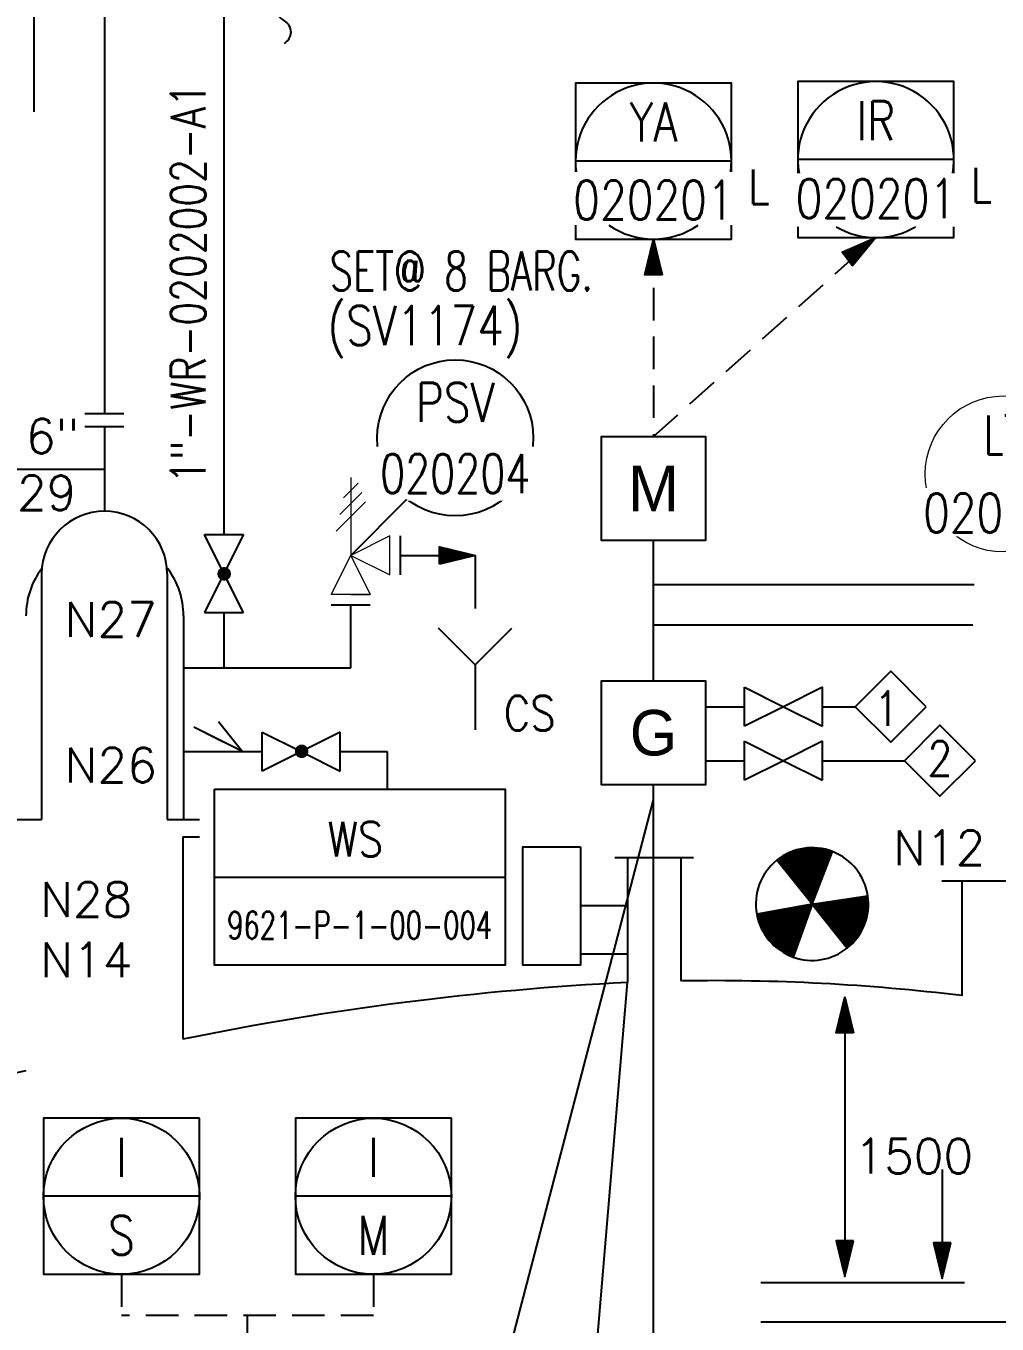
# Model space of a CAD drawing. Header units: inches. Extents: x 18 to 1172, y 24 to 967.
# Drawn here: x 354.5 to 429.2, y 650.8 to 750.7 of the extents above; entities that cross this region are included whole.
import ezdxf
from ezdxf.enums import TextEntityAlignment as Align

# ---------------------------------------------------------------- set-up
doc = ezdxf.new("R2010")
doc.units = ezdxf.units.IN
doc.header["$LTSCALE"] = 10
doc.header["$MEASUREMENT"] = 0
doc.linetypes.add('HIDDEN', pattern=[0.375, 0.25, -0.125])
for name, color, linetype in [('-B', 2, 'Continuous'), ('1', 1, 'Continuous'), ('6394 VALVE FITTING', 4, 'Continuous'), ('EQUIP', 6, 'Continuous'), ('INST', 4, 'Continuous'), ('MINE-LINE', 6, 'Continuous'), ('SYMBOL', 253, 'Continuous'), ('TEXT', 253, 'Continuous'), ('TXT-0', 7, 'Continuous'), ('WI', 255, 'Continuous')]:
    doc.layers.add(name, color=color, linetype=linetype)
doc.styles.add('ROMANS', font='romans.shx', dxfattribs={"width": 0.8})
doc.styles.get("Standard").update_dxf_attribs({"font": 'txt.shx', "height": 2})
doc.styles.add('Style-INTL_ISO', font='INTL_ISO.shx')
doc.styles.add('style1', font='SIMPLEX.shx', dxfattribs={"width": 0.8})
doc.dimstyles.get("Standard").update_dxf_attribs({"dimtxt": 0.18, "dimasz": 0.18, "dimexe": 0.18, "dimexo": 0.0625, "dimgap": 0.09, "dimtad": 0, "dimtih": 1, "dimtoh": 1, "dimdec": 4, "dimzin": 0, "dimdsep": 46, "dimtxsty": 'Standard', "dimcen": 0.09, "dimadec": 0, "dimazin": 0, "dimtfac": 1, "dimtdec": 4, "dimtofl": 0, "dimtmove": 0, "dimatfit": 3, "dimfxl": 1, "dimtolj": 1, "dimtzin": 0, "dimarcsym": 0})

# ---------------------------------------------------------------- blocks, each defined once
blk = doc.blocks.new('SON')
at = {"linetype": 'ByBlock'}
h = blk.add_hatch(dxfattribs=at)
h.set_pattern_fill('ANSI37', color=0, scale=80, style=0)
h.paths.add_polyline_path([(64, 264.5), (-64, 264.5), (0, 0)])
at = {"color": 0, "linetype": 'ByBlock'}
blk.add_lwpolyline([(64, 264.5), (-64, 264.5), (0, 0)], close=True, dxfattribs=at)
blk = doc.blocks.new('*X41')
at = {"color": 0}
for p, q in [((358470.2, 108967.6), (358684.6, 109182)), ((358471, 108966.6), (358686.7, 109182.3)), ((358471.9, 108965.7), (358688.9, 109182.7)), ((358472.7, 108964.8), (358691.1, 109183.1)), ((358473.6, 108963.9), (358693.2, 109183.5)), ((358474.4, 108963), (358695.4, 109183.9)), ((358475.3, 108962.1), (358697.6, 109184.3)), ((358476.2, 108961.2), (358699.7, 109184.7)), ((358477, 108960.3), (358701.9, 109185.1)), ((358477.9, 108959.4), (358704.1, 109185.5)), ((358478.8, 108958.5), (358706.2, 109185.9)), ((358479.7, 108957.6), (358708.4, 109186.3)), ((358481.4, 108955.8), (358708.8, 109183.2)), ((358390.8, 109126.8), (358392.5, 109128.5)), ((358391, 109125.3), (358394.7, 109128.9)), ((358391.3, 109123.8), (358396.8, 109129.3)), ((358391.6, 109122.3), (358399, 109129.7)), ((358391.9, 109120.9), (358401.2, 109130.1)), ((358392.2, 109119.4), (358403.3, 109130.5)), ((358392.5, 109118), (358405.5, 109130.9)), ((358392.9, 109116.5), (358407.7, 109131.3)), ((358393.2, 109115.1), (358409.8, 109131.7)), ((358393.5, 109113.6), (358412, 109132.1)), ((358393.8, 109112.2), (358414.2, 109132.5)), ((358394.2, 109110.8), (358416.3, 109132.9)), ((358394.5, 109109.3), (358418.5, 109133.3)), ((358394.9, 109107.9), (358420.6, 109133.7)), ((358395.2, 109106.5), (358422.8, 109134.1)), ((358395.6, 109105.1), (358425, 109134.5)), ((358396, 109103.7), (358427.1, 109134.9)), ((358396.3, 109102.3), (358429.3, 109135.3)), ((358396.7, 109100.9), (358431.5, 109135.7)), ((358397.1, 109099.5), (358433.6, 109136.1)), ((358397.5, 109098.1), (358435.8, 109136.5)), ((358397.9, 109096.8), (358438, 109136.9)), ((358398.3, 109095.4), (358440.1, 109137.2)), ((358398.7, 109094), (358442.3, 109137.6)), ((358399.1, 109092.7), (358444.4, 109138)), ((358399.5, 109091.3), (358446.6, 109138.4)), ((358399.9, 109090), (358448.8, 109138.8)), ((358400.3, 109088.6), (358450.9, 109139.2)), ((358400.8, 109087.3), (358453.1, 109139.6)), ((358401.2, 109085.9), (358455.3, 109140)), ((358401.6, 109084.6), (358457.4, 109140.4)), ((358402.1, 109083.3), (358459.6, 109140.8)), ((358402.5, 109082), (358461.8, 109141.2)), ((358403, 109080.7), (358463.9, 109141.6)), ((358403.4, 109079.3), (358466.1, 109142)), ((358403.9, 109078), (358468.2, 109142.4)), ((358404.4, 109076.7), (358470.4, 109142.8)), ((358404.8, 109075.4), (358472.6, 109143.2)), ((358405.3, 109074.1), (358474.7, 109143.6)), ((358405.8, 109072.9), (358476.9, 109144)), ((358406.3, 109071.6), (358479.1, 109144.4)), ((358406.7, 109070.3), (358481.2, 109144.8)), ((358407.2, 109069), (358483.4, 109145.2)), ((358407.7, 109067.7), (358485.5, 109145.6)), ((358408.2, 109066.5), (358487.7, 109146)), ((358408.7, 109065.2), (358489.9, 109146.3)), ((358409.3, 109064), (358492, 109146.7)), ((358409.8, 109062.7), (358494.2, 109147.1)), ((358410.3, 109061.5), (358496.4, 109147.5)), ((358410.8, 109060.2), (358498.5, 109147.9)), ((358411.3, 109059), (358500.7, 109148.3)), ((358411.9, 109057.7), (358502.9, 109148.7)), ((358412.4, 109056.5), (358505, 109149.1)), ((358412.9, 109055.3), (358507.2, 109149.5)), ((358413.5, 109054), (358509.3, 109149.9)), ((358414, 109052.8), (358511.5, 109150.3)), ((358414.6, 109051.6), (358513.7, 109150.7)), ((358415.1, 109050.4), (358515.8, 109151.1)), ((358415.7, 109049.2), (358518, 109151.5)), ((358416.3, 109048), (358520.2, 109151.9)), ((358416.8, 109046.8), (358522.3, 109152.3)), ((358417.4, 109045.6), (358524.5, 109152.7)), ((358418, 109044.4), (358526.7, 109153.1)), ((358418.6, 109043.2), (358528.8, 109153.5)), ((358419.2, 109042), (358531, 109153.9)), ((358419.7, 109040.9), (358533.1, 109154.3)), ((358420.3, 109039.7), (358535.3, 109154.7)), ((358420.9, 109038.5), (358537.5, 109155.1)), ((358421.5, 109037.3), (358539.6, 109155.4)), ((358422.1, 109036.2), (358541.8, 109155.8)), ((358422.7, 109035), (358544, 109156.2)), ((358423.4, 109033.9), (358546.1, 109156.6)), ((358424, 109032.7), (358548.3, 109157)), ((358424.6, 109031.6), (358550.5, 109157.4)), ((358425.2, 109030.4), (358552.6, 109157.8)), ((358425.8, 109029.3), (358554.8, 109158.2)), ((358426.5, 109028.1), (358556.9, 109158.6)), ((358427.1, 109027), (358559.1, 109159)), ((358427.8, 109025.9), (358561.3, 109159.4)), ((358428.4, 109024.8), (358563.4, 109159.8)), ((358429, 109023.6), (358565.6, 109160.2)), ((358429.7, 109022.5), (358567.8, 109160.6)), ((358430.3, 109021.4), (358569.9, 109161)), ((358431, 109020.3), (358572.1, 109161.4)), ((358431.7, 109019.2), (358574.2, 109161.8)), ((358432.3, 109018.1), (358576.4, 109162.2)), ((358433, 109017), (358578.6, 109162.6)), ((358433.7, 109015.9), (358580.7, 109163)), ((358434.4, 109014.8), (358582.9, 109163.4)), ((358435, 109013.7), (358585.1, 109163.8)), ((358435.7, 109012.6), (358587.2, 109164.2)), ((358436.4, 109011.6), (358589.4, 109164.5)), ((358437.1, 109010.5), (358591.6, 109164.9)), ((358437.8, 109009.4), (358593.7, 109165.3)), ((358438.5, 109008.3), (358595.9, 109165.7)), ((358439.2, 109007.3), (358598, 109166.1)), ((358439.9, 109006.2), (358600.2, 109166.5)), ((358440.6, 109005.2), (358602.4, 109166.9)), ((358441.3, 109004.1), (358604.5, 109167.3)), ((358442, 109003.1), (358606.7, 109167.7)), ((358442.8, 109002), (358608.9, 109168.1)), ((358443.5, 109001), (358611, 109168.5)), ((358444.2, 108999.9), (358613.2, 109168.9)), ((358444.9, 108998.9), (358615.4, 109169.3)), ((358445.7, 108997.8), (358617.5, 109169.7)), ((358446.4, 108996.8), (358619.7, 109170.1)), ((358447.2, 108995.8), (358621.8, 109170.5)), ((358447.9, 108994.8), (358624, 109170.9)), ((358448.7, 108993.8), (358626.2, 109171.3)), ((358449.4, 108992.7), (358628.3, 109171.7)), ((358450.2, 108991.7), (358630.5, 109172.1)), ((358450.9, 108990.7), (358632.7, 109172.5)), ((358451.7, 108989.7), (358634.8, 109172.9)), ((358452.4, 108988.7), (358637, 109173.3)), ((358453.2, 108987.7), (358639.2, 109173.6)), ((358454, 108986.7), (358641.3, 109174)), ((358454.8, 108985.7), (358643.5, 109174.4)), ((358455.5, 108984.7), (358645.6, 109174.8)), ((358456.3, 108983.8), (358647.8, 109175.2)), ((358457.1, 108982.8), (358650, 109175.6)), ((358457.9, 108981.8), (358652.1, 109176)), ((358458.7, 108980.8), (358654.3, 109176.4)), ((358459.5, 108979.9), (358656.5, 109176.8)), ((358460.3, 108978.9), (358658.6, 109177.2)), ((358461.1, 108977.9), (358660.8, 109177.6)), ((358461.9, 108977), (358662.9, 109178)), ((358462.7, 108976), (358665.1, 109178.4)), ((358463.5, 108975.1), (358667.3, 109178.8)), ((358464.4, 108974.1), (358669.4, 109179.2)), ((358465.2, 108973.2), (358671.6, 109179.6)), ((358466, 108972.2), (358673.8, 109180)), ((358466.8, 108971.3), (358675.9, 109180.4)), ((358467.7, 108970.3), (358678.1, 109180.8)), ((358468.5, 108969.4), (358680.3, 109181.2)), ((358469.3, 108968.5), (358682.4, 109181.6)), ((358482.3, 108955), (358707.8, 109180.4)), ((358483.2, 108954.1), (358706.8, 109177.7)), ((358484.1, 108953.2), (358705.9, 109175)), ((358485, 108952.3), (358704.9, 109172.2)), ((358485.9, 108951.5), (358703.9, 109169.5)), ((358486.8, 108950.6), (358702.9, 109166.7)), ((358487.7, 108949.8), (358701.9, 109164)), ((358488.7, 108948.9), (358701, 109161.2)), ((358489.6, 108948.1), (358700, 109158.5)), ((358490.5, 108947.2), (358699, 109155.7)), ((358491.4, 108946.4), (358698, 109153)), ((358492.3, 108945.5), (358697, 109150.2)), ((358493.3, 108944.7), (358696.1, 109147.5)), ((358494.2, 108943.8), (358695.1, 109144.7)), ((358495.1, 108943), (358694.1, 109142)), ((358496.1, 108942.2), (358693.1, 109139.2)), ((358497, 108941.4), (358692.1, 109136.5)), ((358498, 108940.5), (358691.2, 109133.7)), ((358498.9, 108939.7), (358690.2, 109131)), ((358499.9, 108938.9), (358689.2, 109128.2)), ((358500.8, 108938.1), (358688.2, 109125.5)), ((358501.8, 108937.3), (358687.2, 109122.7)), ((358502.8, 108936.5), (358686.3, 109120)), ((358503.7, 108935.7), (358685.3, 109117.2)), ((358504.7, 108934.9), (358684.3, 109114.5)), ((358505.7, 108934.1), (358683.3, 109111.7)), ((358506.7, 108933.3), (358682.3, 109109)), ((358507.6, 108932.5), (358681.3, 109106.2)), ((358508.6, 108931.8), (358680.4, 109103.5)), ((358509.6, 108931), (358679.4, 109100.7)), ((358510.6, 108930.2), (358678.4, 109098)), ((358511.6, 108929.4), (358677.4, 109095.2)), ((358512.6, 108928.7), (358676.4, 109092.5)), ((358513.6, 108927.9), (358675.5, 109089.8)), ((358514.6, 108927.1), (358674.5, 109087)), ((358515.6, 108926.4), (358673.5, 109084.3)), ((358516.6, 108925.6), (358672.5, 109081.5)), ((358517.7, 108924.9), (358671.5, 109078.8)), ((358518.7, 108924.1), (358670.6, 109076)), ((358519.7, 108923.4), (358669.6, 109073.3)), ((358520.7, 108922.6), (358668.6, 109070.5)), ((358521.8, 108921.9), (358667.6, 109067.8)), ((358522.8, 108921.2), (358666.6, 109065)), ((358523.8, 108920.4), (358665.7, 109062.3)), ((358524.9, 108919.7), (358664.7, 109059.5)), ((358525.9, 108919), (358663.7, 109056.8)), ((358527, 108918.3), (358662.7, 109054)), ((358528, 108917.6), (358661.7, 109051.3)), ((358529.1, 108916.9), (358660.8, 109048.5)), ((358530.1, 108916.1), (358659.8, 109045.8)), ((358531.2, 108915.4), (358658.8, 109043)), ((358532.3, 108914.7), (358657.8, 109040.3)), ((358533.3, 108914), (358656.8, 109037.5)), ((358534.4, 108913.3), (358655.9, 109034.8)), ((358535.5, 108912.7), (358654.9, 109032)), ((358536.6, 108912), (358653.9, 109029.3)), ((358537.7, 108911.3), (358652.9, 109026.5)), ((358538.8, 108910.6), (358651.9, 109023.8)), ((358539.8, 108909.9), (358650.9, 109021)), ((358540.9, 108909.3), (358650, 109018.3)), ((358542, 108908.6), (358649, 109015.5)), ((358543.1, 108907.9), (358648, 109012.8)), ((358544.3, 108907.3), (358647, 109010)), ((358545.4, 108906.6), (358646, 109007.3)), ((358546.5, 108906), (358645.1, 109004.6)), ((358547.6, 108905.3), (358644.1, 109001.8)), ((358548.7, 108904.7), (358643.1, 108999.1)), ((358549.8, 108904), (358642.1, 108996.3)), ((358551, 108903.4), (358641.1, 108993.6)), ((358552.1, 108902.8), (358640.2, 108990.8)), ((358553.2, 108902.1), (358639.2, 108988.1)), ((358554.4, 108901.5), (358638.2, 108985.3)), ((358555.5, 108900.9), (358637.2, 108982.6)), ((358556.7, 108900.3), (358636.2, 108979.8)), ((358557.8, 108899.6), (358635.3, 108977.1)), ((358559, 108899), (358634.3, 108974.3)), ((358560.2, 108898.4), (358633.3, 108971.6)), ((358561.3, 108897.8), (358632.3, 108968.8)), ((358562.5, 108897.2), (358631.3, 108966.1)), ((358563.7, 108896.6), (358630.4, 108963.3)), ((358564.8, 108896), (358629.4, 108960.6)), ((358566, 108895.5), (358628.4, 108957.8)), ((358567.2, 108894.9), (358627.4, 108955.1)), ((358568.4, 108894.3), (358626.4, 108952.3)), ((358569.6, 108893.7), (358625.5, 108949.6)), ((358570.8, 108893.1), (358624.5, 108946.8)), ((358572, 108892.6), (358623.5, 108944.1)), ((358573.2, 108892), (358622.5, 108941.3)), ((358574.4, 108891.5), (358621.5, 108938.6)), ((358575.6, 108890.9), (358620.5, 108935.8)), ((358576.8, 108890.4), (358619.6, 108933.1)), ((358578, 108889.8), (358618.6, 108930.3)), ((358579.3, 108889.3), (358617.6, 108927.6)), ((358580.5, 108888.7), (358616.6, 108924.8)), ((358581.7, 108888.2), (358615.6, 108922.1)), ((358583, 108887.7), (358614.7, 108919.4)), ((358584.2, 108887.1), (358613.7, 108916.6)), ((358585.5, 108886.6), (358612.7, 108913.9)), ((358586.7, 108886.1), (358611.7, 108911.1)), ((358588, 108885.6), (358610.7, 108908.4)), ((358589.2, 108885.1), (358609.8, 108905.6)), ((358590.5, 108884.6), (358608.8, 108902.9)), ((358591.8, 108884.1), (358607.8, 108900.1)), ((358593, 108883.6), (358606.8, 108897.4)), ((358594.3, 108883.1), (358605.8, 108894.6)), ((358595.6, 108882.6), (358604.9, 108891.9)), ((358596.9, 108882.1), (358603.9, 108889.1)), ((358598.2, 108881.6), (358602.9, 108886.4)), ((358599.5, 108881.2), (358601.9, 108883.6))]:
    blk.add_line(p, q, dxfattribs=at)
blk = doc.blocks.new('*X39')
at = {"color": 0}
for p, q in [((358518, 109425.5), (358574.1, 109481.6)), ((358518.8, 109424.5), (358577.4, 109483.1)), ((358519.6, 109423.5), (358580.5, 109484.5)), ((358520.4, 109422.6), (358583.6, 109485.8)), ((358521.2, 109421.6), (358586.7, 109487.1)), ((358521.9, 109420.6), (358589.6, 109488.3)), ((358522.7, 109419.6), (358592.6, 109489.4)), ((358523.5, 109418.6), (358595.4, 109490.5)), ((358524.3, 109417.7), (358598.2, 109491.6)), ((358525.1, 109416.7), (358601, 109492.6)), ((358525.9, 109415.7), (358603.7, 109493.5)), ((358526.7, 109414.7), (358606.4, 109494.5)), ((358527.5, 109413.7), (358609.1, 109495.3)), ((358528.2, 109412.8), (358611.7, 109496.2)), ((358529, 109411.8), (358614.2, 109497)), ((358529.8, 109410.8), (358616.8, 109497.8)), ((358530.6, 109409.8), (358619.3, 109498.5)), ((358531.4, 109408.8), (358621.8, 109499.2)), ((358532.2, 109407.9), (358624.2, 109499.9)), ((358533, 109406.9), (358626.6, 109500.5)), ((358533.8, 109405.9), (358629, 109501.2)), ((358534.5, 109404.9), (358631.4, 109501.8)), ((358535.3, 109403.9), (358633.7, 109502.3)), ((358536.1, 109403), (358636.1, 109502.9)), ((358536.9, 109402), (358638.4, 109503.4)), ((358537.7, 109401), (358640.6, 109503.9)), ((358538.5, 109400), (358642.9, 109504.4)), ((358539.3, 109399), (358645.1, 109504.9)), ((358540.1, 109398.1), (358647.3, 109505.3)), ((358540.9, 109397.1), (358649.5, 109505.7)), ((358541.6, 109396.1), (358651.7, 109506.1)), ((358542.4, 109395.1), (358653.8, 109506.5)), ((358543.2, 109394.1), (358656, 109506.9)), ((358544, 109393.2), (358658.1, 109507.2)), ((358544.8, 109392.2), (358660.2, 109507.6)), ((358545.6, 109391.2), (358662.3, 109507.9)), ((358546.4, 109390.2), (358664.3, 109508.2)), ((358547.2, 109389.2), (358666.4, 109508.5)), ((358547.9, 109388.3), (358668.4, 109508.8)), ((358548.7, 109387.3), (358670.5, 109509)), ((358549.5, 109386.3), (358672.5, 109509.2)), ((358550.3, 109385.3), (358674.5, 109509.5)), ((358551.1, 109384.3), (358676.4, 109509.7)), ((358551.9, 109383.4), (358678.4, 109509.9)), ((358552.7, 109382.4), (358680.4, 109510.1)), ((358553.5, 109381.4), (358682.3, 109510.2)), ((358554.2, 109380.4), (358684.2, 109510.4)), ((358555, 109379.4), (358686.1, 109510.5)), ((358555.8, 109378.5), (358688, 109510.7)), ((358556.6, 109377.5), (358689.9, 109510.8)), ((358557.4, 109376.5), (358691.8, 109510.9)), ((358558.2, 109375.5), (358693.7, 109511)), ((358559, 109374.5), (358695.5, 109511.1)), ((358559.8, 109373.6), (358697.4, 109511.2)), ((358560.5, 109372.6), (358699.2, 109511.2)), ((358561.3, 109371.6), (358701, 109511.3)), ((358562.1, 109370.6), (358702.8, 109511.3)), ((358562.9, 109369.6), (358704.7, 109511.4)), ((358563.7, 109368.7), (358706.4, 109511.4)), ((358564.5, 109367.7), (358708.2, 109511.4)), ((358565.3, 109366.7), (358710, 109511.4)), ((358566.1, 109365.7), (358711.8, 109511.4)), ((358566.8, 109364.7), (358713.5, 109511.4)), ((358567.6, 109363.8), (358715.3, 109511.4)), ((358568.4, 109362.8), (358717, 109511.4)), ((358569.2, 109361.8), (358718.7, 109511.3)), ((358570, 109360.8), (358720.4, 109511.3)), ((358570.8, 109359.8), (358722.1, 109511.2)), ((358571.6, 109358.9), (358723.8, 109511.1)), ((358572.4, 109357.9), (358725.5, 109511.1)), ((358573.1, 109356.9), (358727.2, 109511)), ((358573.9, 109355.9), (358728.9, 109510.9)), ((358574.7, 109354.9), (358730.6, 109510.8)), ((358575.5, 109354), (358732.2, 109510.7)), ((358576.3, 109353), (358733.9, 109510.6)), ((358577.1, 109352), (358735.5, 109510.4)), ((358577.9, 109351), (358737.1, 109510.3)), ((358578.7, 109350), (358738.8, 109510.2)), ((358579.4, 109349.1), (358740.4, 109510)), ((358580.2, 109348.1), (358742, 109509.8)), ((358581, 109347.1), (358743.6, 109509.7)), ((358581.8, 109346.1), (358745.2, 109509.5)), ((358582.6, 109345.1), (358746.8, 109509.3)), ((358583.4, 109344.2), (358748.4, 109509.2)), ((358584.2, 109343.2), (358750, 109509)), ((358585, 109342.2), (358751.5, 109508.8)), ((358585.8, 109341.2), (358753.1, 109508.6)), ((358586.5, 109340.2), (358754.6, 109508.3)), ((358587.3, 109339.3), (358756.2, 109508.1)), ((358588.1, 109338.3), (358757.7, 109507.9)), ((358588.9, 109337.3), (358759.3, 109507.7)), ((358589.7, 109336.3), (358760.8, 109507.4)), ((358590.5, 109335.3), (358762.3, 109507.2)), ((358591.3, 109334.4), (358763.8, 109506.9)), ((358592.1, 109333.4), (358765.4, 109506.7)), ((358592.8, 109332.4), (358766.9, 109506.4)), ((358593.6, 109331.4), (358768.4, 109506.1)), ((358594.4, 109330.4), (358769.8, 109505.9)), ((358595.2, 109329.5), (358771.3, 109505.6)), ((358596, 109328.5), (358772.8, 109505.3)), ((358596.8, 109327.5), (358774.3, 109505)), ((358597.6, 109326.5), (358775.8, 109504.7)), ((358598.4, 109325.5), (358777.2, 109504.4)), ((358599.1, 109324.6), (358778.7, 109504.1)), ((358599.9, 109323.6), (358780.1, 109503.8)), ((358600.7, 109322.6), (358781.6, 109503.4)), ((358601.5, 109321.6), (358783, 109503.1)), ((358602.3, 109320.6), (358784.4, 109502.8)), ((358603.1, 109319.7), (358785.9, 109502.4)), ((358603.9, 109318.7), (358787.3, 109502.1)), ((358604.7, 109317.7), (358788.7, 109501.8)), ((358605.4, 109316.7), (358790.1, 109501.4)), ((358606.2, 109315.7), (358791.5, 109501)), ((358607, 109314.8), (358792.9, 109500.7)), ((358607.8, 109313.8), (358794.3, 109500.3)), ((358608.6, 109312.8), (358795.7, 109499.9)), ((358609.4, 109311.8), (358797.1, 109499.5)), ((358610.2, 109310.8), (358798.5, 109499.1)), ((358611, 109309.9), (358799.9, 109498.8)), ((358611.7, 109308.9), (358801.2, 109498.4)), ((358612.5, 109307.9), (358802.6, 109498)), ((358613.3, 109306.9), (358804, 109497.5)), ((358614.1, 109305.9), (358805.3, 109497.1)), ((358614.9, 109305), (358806.7, 109496.7)), ((358615.7, 109304), (358808, 109496.3)), ((358616.5, 109303), (358809.3, 109495.9)), ((358617.3, 109302), (358810.7, 109495.4)), ((358618, 109301), (358812, 109495)), ((358618.8, 109300.1), (358813.3, 109494.6)), ((358619.6, 109299.1), (358814.7, 109494.1)), ((358620.4, 109298.1), (358816, 109493.7)), ((358621.2, 109297.1), (358817.3, 109493.2)), ((358622, 109296.1), (358818.6, 109492.7)), ((358622.8, 109295.2), (358819.9, 109492.3)), ((358623.6, 109294.2), (358821.2, 109491.8)), ((358624.4, 109293.2), (358822.5, 109491.3)), ((358625.1, 109292.2), (358823.8, 109490.9)), ((358625.9, 109291.2), (358825.1, 109490.4)), ((358626.7, 109290.3), (358826.3, 109489.9)), ((358627.5, 109289.3), (358827.5, 109489.2)), ((358628.3, 109288.3), (358826.3, 109486.3)), ((358629.1, 109287.3), (358825.2, 109483.5)), ((358507, 109439.2), (358511.3, 109443.6)), ((358507.8, 109438.2), (358518.4, 109448.9)), ((358508.6, 109437.3), (358524.6, 109453.3)), ((358509.3, 109436.3), (358530.1, 109457)), ((358510.1, 109435.3), (358535.2, 109460.4)), ((358510.9, 109434.3), (358539.9, 109463.3)), ((358511.7, 109433.3), (358544.4, 109466)), ((358512.5, 109432.4), (358548.6, 109468.5)), ((358513.3, 109431.4), (358552.7, 109470.8)), ((358514.1, 109430.4), (358556.5, 109472.9)), ((358514.9, 109429.4), (358560.3, 109474.9)), ((358515.6, 109428.4), (358563.9, 109476.7)), ((358516.4, 109427.5), (358567.4, 109478.4)), ((358517.2, 109426.5), (358570.8, 109480.1)), ((358629.9, 109286.3), (358824.1, 109480.6)), ((358630.7, 109285.4), (358823, 109477.7)), ((358631.4, 109284.4), (358821.9, 109474.8)), ((358632.2, 109283.4), (358820.7, 109471.9)), ((358633, 109282.4), (358819.6, 109469)), ((358633.8, 109281.4), (358818.5, 109466.1)), ((358634.6, 109280.5), (358817.4, 109463.2)), ((358635.4, 109279.5), (358816.2, 109460.3)), ((358636.2, 109278.5), (358815.1, 109457.5)), ((358637, 109277.5), (358814, 109454.6)), ((358637.7, 109276.5), (358812.9, 109451.7)), ((358638.5, 109275.6), (358811.8, 109448.8)), ((358639.3, 109274.6), (358810.6, 109445.9)), ((358640.1, 109273.6), (358809.5, 109443)), ((358640.9, 109272.6), (358808.4, 109440.1)), ((358641.7, 109271.6), (358807.3, 109437.2)), ((358642.5, 109270.7), (358806.2, 109434.3)), ((358643.3, 109269.7), (358805, 109431.5)), ((358644, 109268.7), (358803.9, 109428.6)), ((358644.8, 109267.7), (358802.8, 109425.7)), ((358645.6, 109266.7), (358801.7, 109422.8)), ((358646.4, 109265.8), (358800.6, 109419.9)), ((358647.2, 109264.8), (358799.4, 109417)), ((358648, 109263.8), (358798.3, 109414.1)), ((358648.8, 109262.8), (358797.2, 109411.2)), ((358649.6, 109261.8), (358796.1, 109408.3)), ((358650.3, 109260.9), (358794.9, 109405.5)), ((358651.1, 109259.9), (358793.8, 109402.6)), ((358651.9, 109258.9), (358792.7, 109399.7)), ((358652.7, 109257.9), (358791.6, 109396.8)), ((358653.5, 109256.9), (358790.5, 109393.9)), ((358654.3, 109256), (358789.3, 109391)), ((358655.1, 109255), (358788.2, 109388.1)), ((358655.9, 109254), (358787.1, 109385.2)), ((358656.6, 109253), (358786, 109382.3)), ((358657.4, 109252), (358784.9, 109379.5)), ((358658.2, 109251.1), (358783.7, 109376.6)), ((358659, 109250.1), (358782.6, 109373.7)), ((358659.8, 109249.1), (358781.5, 109370.8)), ((358660.6, 109248.1), (358780.4, 109367.9)), ((358661.4, 109247.1), (358779.3, 109365)), ((358662.2, 109246.2), (358778.1, 109362.1)), ((358662.9, 109245.2), (358777, 109359.2)), ((358663.7, 109244.2), (358775.9, 109356.3)), ((358664.5, 109243.2), (358774.8, 109353.5)), ((358665.3, 109242.2), (358773.7, 109350.6)), ((358666.1, 109241.3), (358772.5, 109347.7)), ((358666.9, 109240.3), (358771.4, 109344.8)), ((358667.7, 109239.3), (358770.3, 109341.9)), ((358668.5, 109238.3), (358769.2, 109339)), ((358669.3, 109237.3), (358768, 109336.1)), ((358670, 109236.4), (358766.9, 109333.2)), ((358670.8, 109235.4), (358765.8, 109330.4)), ((358671.6, 109234.4), (358764.7, 109327.5)), ((358672.4, 109233.4), (358763.6, 109324.6)), ((358673.2, 109232.4), (358762.4, 109321.7)), ((358674, 109231.5), (358761.3, 109318.8)), ((358674.8, 109230.5), (358760.2, 109315.9)), ((358675.6, 109229.5), (358759.1, 109313)), ((358676.3, 109228.5), (358758, 109310.1)), ((358677.1, 109227.5), (358756.8, 109307.2)), ((358677.9, 109226.6), (358755.7, 109304.4)), ((358678.7, 109225.6), (358754.6, 109301.5)), ((358679.5, 109224.6), (358753.5, 109298.6)), ((358680.3, 109223.6), (358752.4, 109295.7)), ((358681.1, 109222.6), (358751.2, 109292.8)), ((358681.9, 109221.7), (358750.1, 109289.9)), ((358682.6, 109220.7), (358749, 109287)), ((358683.4, 109219.7), (358747.9, 109284.1)), ((358684.2, 109218.7), (358746.7, 109281.2)), ((358685, 109217.7), (358745.6, 109278.4)), ((358685.8, 109216.8), (358744.5, 109275.5)), ((358686.6, 109215.8), (358743.4, 109272.6)), ((358687.4, 109214.8), (358742.3, 109269.7)), ((358688.2, 109213.8), (358741.1, 109266.8)), ((358688.9, 109212.8), (358740, 109263.9)), ((358689.7, 109211.9), (358738.9, 109261)), ((358690.5, 109210.9), (358737.8, 109258.1)), ((358691.3, 109209.9), (358736.7, 109255.2)), ((358692.1, 109208.9), (358735.5, 109252.4)), ((358692.9, 109207.9), (358734.4, 109249.5)), ((358693.7, 109207), (358733.3, 109246.6)), ((358694.5, 109206), (358732.2, 109243.7)), ((358695.2, 109205), (358731.1, 109240.8)), ((358696, 109204), (358729.9, 109237.9)), ((358696.8, 109203), (358728.8, 109235)), ((358697.6, 109202.1), (358727.7, 109232.1)), ((358698.4, 109201.1), (358726.6, 109229.2)), ((358699.2, 109200.1), (358725.4, 109226.4)), ((358700, 109199.1), (358724.3, 109223.5)), ((358700.8, 109198.1), (358723.2, 109220.6)), ((358701.5, 109197.2), (358722.1, 109217.7)), ((358702.3, 109196.2), (358721, 109214.8)), ((358703.1, 109195.2), (358719.8, 109211.9)), ((358703.9, 109194.2), (358718.7, 109209)), ((358704.7, 109193.2), (358717.6, 109206.1)), ((358705.5, 109192.3), (358716.5, 109203.2)), ((358706.3, 109191.3), (358715.4, 109200.4)), ((358707.1, 109190.3), (358714.2, 109197.5)), ((358707.8, 109189.3), (358713.1, 109194.6)), ((358708.6, 109188.3), (358712, 109191.7)), ((358709.4, 109187.4), (358710.9, 109188.8))]:
    blk.add_line(p, q, dxfattribs=at)
blk = doc.blocks.new('*X40')
at = {"color": 0}
for p, q in [((358711, 109185.4), (358712.6, 109187)), ((358711.8, 109184.4), (358714.7, 109187.3)), ((358712.6, 109183.4), (358716.8, 109187.6)), ((358713.3, 109182.4), (358718.8, 109187.9)), ((358714.1, 109181.5), (358720.9, 109188.2)), ((358714.9, 109180.5), (358723, 109188.6)), ((358715.7, 109179.5), (358725.1, 109188.9)), ((358716.5, 109178.5), (358727.2, 109189.2)), ((358717.3, 109177.5), (358729.2, 109189.5)), ((358718, 109176.5), (358731.3, 109189.8)), ((358718.8, 109175.5), (358733.4, 109190.1)), ((358719.6, 109174.6), (358735.5, 109190.4)), ((358720.4, 109173.6), (358737.6, 109190.7)), ((358721.2, 109172.6), (358739.6, 109191.1)), ((358722, 109171.6), (358741.7, 109191.4)), ((358722.8, 109170.6), (358743.8, 109191.7)), ((358723.5, 109169.6), (358745.9, 109192)), ((358724.3, 109168.7), (358748, 109192.3)), ((358725.1, 109167.7), (358750, 109192.6)), ((358725.9, 109166.7), (358752.1, 109192.9)), ((358726.7, 109165.7), (358754.2, 109193.2)), ((358727.5, 109164.7), (358756.3, 109193.6)), ((358728.2, 109163.7), (358758.4, 109193.9)), ((358729, 109162.8), (358760.4, 109194.2)), ((358729.8, 109161.8), (358762.5, 109194.5)), ((358730.6, 109160.8), (358764.6, 109194.8)), ((358731.4, 109159.8), (358766.7, 109195.1)), ((358732.2, 109158.8), (358768.8, 109195.4)), ((358732.9, 109157.8), (358770.8, 109195.7)), ((358733.7, 109156.9), (358772.9, 109196.1)), ((358734.5, 109155.9), (358775, 109196.4)), ((358735.3, 109154.9), (358777.1, 109196.7)), ((358736.1, 109153.9), (358779.2, 109197)), ((358736.9, 109152.9), (358781.3, 109197.3)), ((358737.6, 109151.9), (358783.3, 109197.6)), ((358738.4, 109150.9), (358785.4, 109197.9)), ((358739.2, 109150), (358787.5, 109198.2)), ((358740, 109149), (358789.6, 109198.6)), ((358740.8, 109148), (358791.7, 109198.9)), ((358741.6, 109147), (358793.7, 109199.2)), ((358742.3, 109146), (358795.8, 109199.5)), ((358743.1, 109145), (358797.9, 109199.8)), ((358743.9, 109144.1), (358800, 109200.1)), ((358744.7, 109143.1), (358802.1, 109200.4)), ((358745.5, 109142.1), (358804.1, 109200.7)), ((358746.3, 109141.1), (358806.2, 109201.1)), ((358747.1, 109140.1), (358808.3, 109201.4)), ((358747.8, 109139.1), (358810.4, 109201.7)), ((358748.6, 109138.2), (358812.5, 109202)), ((358749.4, 109137.2), (358814.5, 109202.3)), ((358750.2, 109136.2), (358816.6, 109202.6)), ((358751, 109135.2), (358818.7, 109202.9)), ((358751.8, 109134.2), (358820.8, 109203.2)), ((358752.5, 109133.2), (358822.9, 109203.6)), ((358753.3, 109132.3), (358824.9, 109203.9)), ((358754.1, 109131.3), (358827, 109204.2)), ((358754.9, 109130.3), (358829.1, 109204.5)), ((358755.7, 109129.3), (358831.2, 109204.8)), ((358756.5, 109128.3), (358833.3, 109205.1)), ((358757.2, 109127.3), (358835.3, 109205.4)), ((358758, 109126.4), (358837.4, 109205.7)), ((358758.8, 109125.4), (358839.5, 109206.1)), ((358759.6, 109124.4), (358841.6, 109206.4)), ((358760.4, 109123.4), (358843.7, 109206.7)), ((358761.2, 109122.4), (358845.7, 109207)), ((358761.9, 109121.4), (358847.8, 109207.3)), ((358762.7, 109120.4), (358849.9, 109207.6)), ((358763.5, 109119.5), (358852, 109207.9)), ((358764.3, 109118.5), (358854.1, 109208.2)), ((358765.1, 109117.5), (358856.1, 109208.6)), ((358765.9, 109116.5), (358858.2, 109208.9)), ((358766.6, 109115.5), (358860.3, 109209.2)), ((358767.4, 109114.5), (358862.4, 109209.5)), ((358768.2, 109113.6), (358864.5, 109209.8)), ((358769, 109112.6), (358866.5, 109210.1)), ((358769.8, 109111.6), (358868.6, 109210.4)), ((358770.6, 109110.6), (358870.7, 109210.7)), ((358771.4, 109109.6), (358872.8, 109211.1)), ((358772.1, 109108.6), (358874.9, 109211.4)), ((358772.9, 109107.7), (358876.9, 109211.7)), ((358773.7, 109106.7), (358879, 109212)), ((358774.5, 109105.7), (358881.1, 109212.3)), ((358775.3, 109104.7), (358883.2, 109212.6)), ((358776.1, 109103.7), (358885.3, 109212.9)), ((358776.8, 109102.7), (358887.3, 109213.2)), ((358777.6, 109101.8), (358889.4, 109213.6)), ((358778.4, 109100.8), (358891.5, 109213.9)), ((358779.2, 109099.8), (358893.6, 109214.2)), ((358780, 109098.8), (358895.7, 109214.5)), ((358780.8, 109097.8), (358897.7, 109214.8)), ((358781.5, 109096.8), (358899.8, 109215.1)), ((358782.3, 109095.8), (358901.9, 109215.4)), ((358783.1, 109094.9), (358904, 109215.7)), ((358783.9, 109093.9), (358906.1, 109216.1)), ((358784.7, 109092.9), (358908.1, 109216.4)), ((358785.5, 109091.9), (358910.2, 109216.7)), ((358786.2, 109090.9), (358912.3, 109217)), ((358787, 109089.9), (358914.4, 109217.3)), ((358787.8, 109089), (358916.5, 109217.6)), ((358788.6, 109088), (358918.5, 109217.9)), ((358789.4, 109087), (358920.6, 109218.2)), ((358790.2, 109086), (358922.7, 109218.6)), ((358790.9, 109085), (358924.8, 109218.9)), ((358791.7, 109084), (358926.9, 109219.2)), ((358792.5, 109083.1), (358928.9, 109219.5)), ((358793.3, 109082.1), (358931, 109219.8)), ((358794.1, 109081.1), (358933.1, 109220.1)), ((358794.9, 109080.1), (358935.2, 109220.4)), ((358795.7, 109079.1), (358937.3, 109220.7)), ((358796.4, 109078.1), (358939.3, 109221.1)), ((358797.2, 109077.2), (358941.4, 109221.4)), ((358798, 109076.2), (358943.5, 109221.7)), ((358798.8, 109075.2), (358945.6, 109222)), ((358799.6, 109074.2), (358947.7, 109222.3)), ((358800.4, 109073.2), (358949.8, 109222.6)), ((358801.1, 109072.2), (358951.8, 109222.9)), ((358801.9, 109071.3), (358953.9, 109223.2)), ((358802.7, 109070.3), (358956, 109223.6)), ((358803.5, 109069.3), (358958.1, 109223.9)), ((358804.3, 109068.3), (358960.2, 109224.2)), ((358805.1, 109067.3), (358962.2, 109224.5)), ((358805.8, 109066.3), (358964.3, 109224.8)), ((358806.6, 109065.3), (358966.4, 109225.1)), ((358807.4, 109064.4), (358968.5, 109225.4)), ((358808.2, 109063.4), (358970.6, 109225.7)), ((358809, 109062.4), (358972.6, 109226.1)), ((358809.8, 109061.4), (358974.7, 109226.4)), ((358810.5, 109060.4), (358976.8, 109226.7)), ((358811.3, 109059.4), (358978.9, 109227)), ((358812.1, 109058.5), (358981, 109227.3)), ((358812.9, 109057.5), (358983, 109227.6)), ((358813.7, 109056.5), (358985.1, 109227.9)), ((358814.5, 109055.5), (358987.2, 109228.2)), ((358815.2, 109054.5), (358989.3, 109228.6)), ((358816, 109053.5), (358991.4, 109228.9)), ((358816.8, 109052.6), (358993.4, 109229.2)), ((358817.6, 109051.6), (358995.5, 109229.5)), ((358818.4, 109050.6), (358997.6, 109229.8)), ((358819.2, 109049.6), (358999.7, 109230.1)), ((358819.9, 109048.6), (359001.8, 109230.4)), ((358820.7, 109047.6), (359003.8, 109230.7)), ((358821.5, 109046.7), (359005.9, 109231.1)), ((358822.3, 109045.7), (359008, 109231.4)), ((358823.1, 109044.7), (359010.1, 109231.7)), ((358823.9, 109043.7), (359012.2, 109232)), ((358824.7, 109042.7), (359014.2, 109232.3)), ((358825.4, 109041.7), (359016.3, 109232.6)), ((358826.2, 109040.7), (359018.4, 109232.9)), ((358827, 109039.8), (359020.5, 109233.2)), ((358827.8, 109038.8), (359022.6, 109233.6)), ((358828.6, 109037.8), (359024.6, 109233.9)), ((358829.4, 109036.8), (359026.7, 109234.2)), ((358830.1, 109035.8), (359028.8, 109234.5)), ((358830.9, 109034.8), (359030.9, 109234.8)), ((358831.7, 109033.9), (359031.4, 109233.6)), ((358832.5, 109032.9), (359031.7, 109232)), ((358833.3, 109031.9), (359031.9, 109230.5)), ((358834.1, 109030.9), (359032.1, 109228.9)), ((358834.8, 109029.9), (359032.3, 109227.4)), ((358835.6, 109028.9), (359032.5, 109225.8)), ((358836.4, 109028), (359032.7, 109224.2)), ((358837.2, 109027), (359032.8, 109222.6)), ((358838, 109026), (359033, 109221)), ((358838.8, 109025), (359033.2, 109219.4)), ((358839.5, 109024), (359033.3, 109217.8)), ((358840.3, 109023), (359033.5, 109216.2)), ((358841.1, 109022.1), (359033.6, 109214.6)), ((358841.9, 109021.1), (359033.8, 109212.9)), ((358842.7, 109020.1), (359033.9, 109211.3)), ((358843.5, 109019.1), (359034, 109209.7)), ((358844.2, 109018.1), (359034.1, 109208)), ((358845, 109017.1), (359034.2, 109206.3)), ((358845.8, 109016.2), (359034.3, 109204.7)), ((358846.6, 109015.2), (359034.4, 109203)), ((358847.4, 109014.2), (359034.5, 109201.3)), ((358848.2, 109013.2), (359034.6, 109199.6)), ((358849, 109012.2), (359034.6, 109197.9)), ((358849.7, 109011.2), (359034.7, 109196.2)), ((358850.5, 109010.2), (359034.7, 109194.5)), ((358851.3, 109009.3), (359034.8, 109192.7)), ((358852.1, 109008.3), (359034.8, 109191)), ((358852.9, 109007.3), (359034.8, 109189.3)), ((358853.7, 109006.3), (359034.8, 109187.5)), ((358854.4, 109005.3), (359034.8, 109185.7)), ((358855.2, 109004.3), (359034.8, 109184)), ((358856, 109003.4), (359034.8, 109182.2)), ((358856.8, 109002.4), (359034.8, 109180.4)), ((358857.6, 109001.4), (359034.7, 109178.6)), ((358858.4, 109000.4), (359034.7, 109176.7)), ((358859.1, 108999.4), (359034.6, 109174.9)), ((358859.9, 108998.4), (359034.6, 109173.1)), ((358860.7, 108997.5), (359034.5, 109171.2)), ((358861.5, 108996.5), (359034.4, 109169.4)), ((358862.3, 108995.5), (359034.3, 109167.5)), ((358863.1, 108994.5), (359034.2, 109165.6)), ((358863.8, 108993.5), (359034, 109163.7)), ((358864.6, 108992.5), (359033.9, 109161.8)), ((358865.4, 108991.6), (359033.7, 109159.9)), ((358866.2, 108990.6), (359033.6, 109157.9)), ((358867, 108989.6), (359033.4, 109156)), ((358867.8, 108988.6), (359033.2, 109154)), ((358868.5, 108987.6), (359033, 109152.1)), ((358869.3, 108986.6), (359032.8, 109150.1)), ((358870.1, 108985.6), (359032.6, 109148.1)), ((358870.9, 108984.7), (359032.3, 109146.1)), ((358871.7, 108983.7), (359032, 109144)), ((358872.5, 108982.7), (359031.8, 109142)), ((358873.3, 108981.7), (359031.5, 109139.9)), ((358874, 108980.7), (359031.2, 109137.9)), ((358874.8, 108979.7), (359030.8, 109135.8)), ((358875.6, 108978.8), (359030.5, 109133.7)), ((358876.4, 108977.8), (359030.1, 109131.5)), ((358877.2, 108976.8), (359029.8, 109129.4)), ((358878, 108975.8), (359029.4, 109127.2)), ((358878.7, 108974.8), (359029, 109125)), ((358879.5, 108973.8), (359028.5, 109122.8)), ((358880.3, 108972.9), (359028.1, 109120.6)), ((358881.1, 108971.9), (359027.6, 109118.4)), ((358881.9, 108970.9), (359027.1, 109116.1)), ((358882.7, 108969.9), (359026.6, 109113.8)), ((358883.4, 108968.9), (359026, 109111.5)), ((358884.2, 108967.9), (359025.5, 109109.2)), ((358885, 108967), (359024.9, 109106.8)), ((358885.8, 108966), (359024.3, 109104.5)), ((358886.6, 108965), (359023.6, 109102.1)), ((358887.4, 108964), (359023, 109099.6)), ((358888.1, 108963), (359022.3, 109097.2)), ((358888.9, 108962), (359021.6, 109094.7)), ((358889.7, 108961.1), (359020.8, 109092.1)), ((358890.5, 108960.1), (359020, 109089.6)), ((358891.3, 108959.1), (359019.2, 109087)), ((358892.1, 108958.1), (359018.3, 109084.4)), ((358892.8, 108957.1), (359017.4, 109081.7)), ((358893.6, 108956.1), (359016.5, 109079)), ((358894.4, 108955.1), (359015.5, 109076.3)), ((358895.2, 108954.2), (359014.5, 109073.5)), ((358896, 108953.2), (359013.4, 109070.6)), ((358896.8, 108952.2), (359012.3, 109067.7)), ((358897.5, 108951.2), (359011.1, 109064.8)), ((358898.3, 108950.2), (359009.9, 109061.8)), ((358899.1, 108949.2), (359008.6, 109058.7)), ((358899.9, 108948.3), (359007.3, 109055.6)), ((358900.7, 108947.3), (359005.8, 109052.4)), ((358901.5, 108946.3), (359004.3, 109049.1)), ((358902.3, 108945.3), (359002.7, 109045.8)), ((358903, 108944.3), (359001, 109042.3)), ((358903.8, 108943.3), (358999.3, 109038.8)), ((358904.6, 108942.4), (358997.3, 109035.1)), ((358905.4, 108941.4), (358995.3, 109031.3)), ((358906.2, 108940.4), (358993.1, 109027.3)), ((358907, 108939.4), (358990.7, 109023.2)), ((358907.7, 108938.4), (358988.2, 109018.9)), ((358908.5, 108937.4), (358985.4, 109014.3)), ((358909.3, 108936.5), (358982.2, 109009.4)), ((358910.1, 108935.5), (358978.7, 109004.1)), ((358910.9, 108934.5), (358974.7, 108998.3)), ((358911.7, 108933.5), (358969.9, 108991.7)), ((358912.4, 108932.5), (358963.9, 108983.9)), ((358923.4, 108941.7), (358955, 108973.3))]:
    blk.add_line(p, q, dxfattribs=at)
blk = doc.blocks.new('MOTOR01')
at = {"color": 6, "linetype": 'Continuous', "flags": 128}
blk.add_lwpolyline([(4, 0), (4, -4), (-4, -4), (-4, 4), (4, 4), (4, 0)], dxfattribs=at)
at = {"color": 6, "linetype": 'Continuous', "style": 'Style-INTL_ISO'}
blk.add_text('M', height=3.5, rotation=0, dxfattribs=at).set_placement((0, 0), align=Align.MIDDLE_CENTER)
blk = doc.blocks.new('*U6')
at = {"layer": '6394 VALVE FITTING', "color": 0, "linetype": 'Continuous', "lineweight": 0}
for p, q in [((0, 7.2), (0, 0)), ((0.68, 6.67), (-0.67, 5.31)), ((1.36, 4.95), (-1.36, 2.24)), ((1.01, 5.81), (-1.01, 3.77)), ((3.6, 0), (3.6, 1.8)), ((0, -3.6), (1.8, -3.6))]:
    blk.add_line(p, q, dxfattribs=at)
for points in [[(0, 0), (3.6, -1.8), (3.6, 1.8), (0, 0)], [(0, 0), (1.8, -3.6), (-1.8, -3.6), (0, 0)]]:
    blk.add_lwpolyline(points, dxfattribs=at)
at = {"layer": 'EQUIP', "color": 7, "style": 'ROMANS', "width": 0.8}
blk.add_attdef('V-NAME', text='', height=3, dxfattribs=at).set_placement((0, 11.71), align=Align.MIDDLE_CENTER)
blk = doc.blocks.new('AR30')
at = {"color": 0, "linetype": 'ByBlock', "lineweight": -2}
for p, q in [((-2.69, 1.254), (0, 0)), ((0, 0), (-3.106, 0))]:
    blk.add_line(p, q, dxfattribs=at)
blk = doc.blocks.new('TAG PSV')
at = {"color": 0}
blk.add_circle((0, 0), 6, dxfattribs=at)
at = {"layer": 'TEXT', "color": 0, "style": 'ROMANS', "width": 0.8, "flags": 8}
for tag, p in [('TAG', (0, 2.746)), ('NO', (0, -2.741))]:
    blk.add_attdef(tag, text='', height=3, dxfattribs=at).set_placement(p, align=Align.MIDDLE_CENTER)
blk.add_wipeout([(6.064, -0.683), (-6.095, -0.683), (-6.095, -4.837), (6.064, -4.837)]).dxf.layer = 'WI'
blk = doc.blocks.new('*U35')
at = {"layer": 'INST', "color": 0, "linetype": 'Continuous', "lineweight": 0}
blk.add_circle((0, 0), 6, dxfattribs=at)
at = {"style": 'ROMANS', "width": 0.8}
for tag, p in [('EQP', (0, 3)), ('NO', (0, -3))]:
    blk.add_attdef(tag, text='', height=3, dxfattribs=at).set_placement(p, align=Align.MIDDLE_CENTER)
blk.add_wipeout([(-6.2, -1.089), (6.2, -1.089), (6.2, -4.801), (-6.2, -4.801), (-6.2, -4.801), (-6.2, -4.801)]).dxf.layer = 'WI'
blk = doc.blocks.new('FUNNAL')
at = {"layer": '1', "color": 0, "linetype": 'Continuous'}
for q in [(-2.828, -1.505), (2.828, -1.505), (0, -9.334)]:
    blk.add_line((0, -4.334), q, dxfattribs=at)
at = {"layer": 'TEXT', "color": 7, "linetype": 'Continuous', "style": 'style1', "width": 0.85}
blk.add_text('CS', height=2.6667, dxfattribs=at).set_placement((2.197, -8.041), align=Align.MIDDLE_LEFT)
blk = doc.blocks.new('BRK LINE')
at = {"layer": 'MINE-LINE', "color": 0, "linetype": 'Continuous'}
blk.add_lwpolyline([(0, 1.733, 0.587355), (0, 0, -0.587355), (0, -1.733)], format="xyb", dxfattribs=at)

msp = doc.modelspace()

# ---------------------------------------------------------------- linework, layer by layer
at = {"layer": '-B', "color": 6, "linetype": 'Continuous'}
for p, q in [((355.69, 708.51), (355.69, 689.635)), ((365.351, 708.51), (365.351, 689.635)), ((366.603, 705.293), (366.603, 689.635)), ((366.559, 688.283), (366.559, 672.724))]:
    msp.add_line(p, q, dxfattribs=at)
for centre, radius, start, end in [((360.521, 708.51), 4.831, 0, 180), ((360.521, 705.293), 6.038, 142.82539, 180), ((360.565, 705.293), 6.038, 0, 37.17461)]:
    msp.add_arc(centre, radius, start, end, dxfattribs=at)
at = {"color": 6}
for p, q in [((369.71, 759.837), (369.71, 711.549)), ((360.521, 716.551), (349.149, 716.551)), ((369.71, 705.549), (369.71, 701.289)), ((366.603, 701.289), (379.468, 701.289)), ((366.603, 694.849), (372.662, 694.849)), ((378.662, 694.849), (382.262, 694.849)), ((382.262, 694.849), (382.262, 691.956)), ((390.025, 642.453), (402.76, 691.138)), ((400.766, 682.977), (397.129, 682.977)), ((400.766, 679.255), (397.129, 679.255)), ((396.803, 630.562), (400.766, 677.091)), ((367.826, 660.645), (355.826, 660.645)), ((387.206, 660.645), (375.206, 660.645))]:
    msp.add_line(p, q, dxfattribs=at)
at = {"color": 6, "linetype": 'Continuous'}
for p, q in [((408.754, 740.266), (396.754, 740.266)), ((425.86, 740.386), (413.86, 740.386)), ((402.754, 700.3), (402.754, 711.091)), ((383.302, 709.942), (389.035, 709.942)), ((389.035, 709.942), (389.035, 705.85)), ((379.468, 701.289), (379.468, 706.109)), ((402.754, 475.668), (402.754, 692.3)), ((353.157, 689.635), (355.69, 689.635)), ((365.351, 689.635), (367.838, 689.635)), ((366.559, 688.283), (366.559, 679.871)), ((366.559, 688.283), (367.838, 688.283)), ((414.958, 683.122), (416.525, 687.162)), ((399.782, 686.705), (405.841, 686.705)), ((400.766, 686.705), (400.766, 677.091)), ((404.866, 686.705), (404.866, 677.209)), ((414.958, 683.122), (412.242, 686.5)), ((368.993, 685.19), (391.349, 685.19)), ((424.923, 684.897), (434.391, 684.897)), ((426.462, 684.897), (426.462, 676.067)), ((414.958, 683.122), (410.694, 682.342)), ((414.958, 683.122), (413.501, 679.04)), ((414.958, 683.122), (419.243, 683.765)), ((414.958, 683.122), (417.658, 679.732))]:
    msp.add_line(p, q, dxfattribs=at)
at = {"color": 6, "linetype": 'Continuous', "flags": 128}
for points in [[(408.754, 739.434), (408.754, 746.266), (396.754, 746.266), (396.754, 739.434)], [(425.86, 739.352), (425.86, 746.386), (413.86, 746.386), (413.86, 739.352)], [(396.754, 735.34), (396.754, 734.266), (408.754, 734.266), (408.754, 735.34)], [(413.86, 735.217), (413.86, 734.386), (425.86, 734.386), (425.86, 735.217)]]:
    msp.add_lwpolyline(points, dxfattribs=at)
at = {"color": 6, "linetype": 'Continuous'}
msp.add_lwpolyline([(368.993, 691.956), (391.349, 691.956), (391.349, 678.424), (368.993, 678.424)], close=True, dxfattribs=at)
at = {"color": 6}
msp.add_lwpolyline([(397.129, 687.531), (397.129, 678.424), (392.702, 678.424), (392.702, 687.531)], close=True, dxfattribs=at)
at = {"color": 6, "flags": 128}
for points in [[(367.826, 666.645), (355.826, 666.645), (355.826, 654.645), (367.826, 654.645)], [(387.206, 666.645), (375.206, 666.645), (375.206, 654.645), (387.206, 654.645)]]:
    msp.add_lwpolyline(points, close=True, dxfattribs=at)
at = {"color": 6}
for centre in [(361.826, 660.645), (381.206, 660.645)]:
    msp.add_circle(centre, 6, dxfattribs=at)
at = {"color": 6, "linetype": 'Continuous'}
for centre, radius, start, end in [((402.754, 740.266), 6, 352.02819, 187.97181), ((419.86, 740.386), 6, 350.07821, 189.92179), ((402.754, 740.266), 6, 235.19244, 304.80756), ((419.86, 740.386), 6, 239.47448, 300.52552), ((412.559, 448.581), 228.814, 92.95423, 101.5976), ((407.38, 518.604), 158.625, 83.09093, 90.90798)]:
    msp.add_arc(centre, radius, start, end, dxfattribs=at)
at = {"color": 6}
for centre, radius, start, end in [((414.958, 683.122), 4.331, 68.79113, 128.79113), ((414.954, 683.119), 4.331, 8.47482, 68.85882), ((414.954, 683.119), 4.331, 128.72344, 190.43113), ((414.958, 683.122), 4.331, 308.54251, 8.54251), ((414.958, 683.122), 4.331, 190.36344, 250.36344), ((414.954, 683.119), 4.331, 250.29576, 308.61019), ((423.668, 357.805), 320.055, 102.48415, 104.27582)]:
    msp.add_arc(centre, radius, start, end, dxfattribs=at)
at = {"layer": 'MINE-LINE', "color": 6, "linetype": 'Continuous'}
for p, q in [((360.521, 767.698), (360.521, 720.866)), ((359.021, 720.866), (362.021, 720.866)), ((359.021, 719.866), (362.021, 719.866)), ((360.521, 719.866), (360.521, 713.34)), ((368.21, 711.549), (371.21, 711.549)), ((369.609, 708.751), (368.21, 711.549)), ((371.21, 711.549), (369.817, 708.765)), ((383.302, 708.442), (383.302, 711.442)), ((369.586, 708.303), (368.21, 705.549)), ((371.21, 705.549), (369.841, 708.286)), ((402.754, 707.69), (427.43, 707.69)), ((380.968, 706.109), (377.968, 706.109)), ((368.21, 705.549), (371.21, 705.549)), ((402.754, 704.587), (427.306, 704.587)), ((409.76, 696.795), (409.76, 699.795)), ((409.76, 699.795), (412.76, 698.295)), ((415.76, 699.795), (412.76, 698.295)), ((415.76, 696.795), (415.76, 699.795)), ((406.754, 698.295), (409.76, 698.295)), ((412.76, 698.295), (409.76, 696.795)), ((412.76, 698.295), (415.76, 696.795)), ((415.76, 698.295), (418.27, 698.295)), ((372.662, 693.349), (372.662, 696.349)), ((372.662, 696.349), (375.446, 694.957)), ((378.662, 696.349), (375.925, 694.981)), ((378.662, 693.349), (378.662, 696.349)), ((409.76, 692.644), (409.76, 695.644)), ((409.76, 695.644), (412.76, 694.144)), ((415.76, 695.644), (412.76, 694.144)), ((415.76, 692.644), (415.76, 695.644)), ((375.46, 694.748), (372.662, 693.349)), ((375.908, 694.726), (378.662, 693.349)), ((406.754, 694.144), (409.76, 694.144)), ((412.76, 694.144), (409.76, 692.644)), ((412.76, 694.144), (415.76, 692.644)), ((415.76, 694.144), (422.05, 694.144))]:
    msp.add_line(p, q, dxfattribs=at)
at = {"layer": 'MINE-LINE', "color": 2, "linetype": 'HIDDEN'}
for p, q in [((402.754, 719.091), (419.86, 734.386)), ((402.754, 734.266), (402.754, 719.091)), ((371.496, 642.471), (371.516, 651.486))]:
    msp.add_line(p, q, dxfattribs=at)
at = {"layer": 'MINE-LINE', "color": 6, "linetype": 'Continuous', "const_width": 0.52}
for points in [[(369.729, 708.261, -1), (369.729, 708.781, -1)], [(375.95, 694.869, -1), (375.43, 694.869, -1)]]:
    msp.add_lwpolyline(points, format="xyb", close=True, dxfattribs=at)
at = {"layer": 'MINE-LINE', "color": 6, "linetype": 'Continuous'}
for points in [[(423.733, 698.295), (421.001, 701.027), (418.27, 698.295), (421.001, 695.564)], [(427.513, 694.144), (424.781, 696.876), (422.05, 694.144), (424.781, 691.413)]]:
    msp.add_lwpolyline(points, close=True, dxfattribs=at)
msp.add_lwpolyline([(406.754, 696.3), (406.754, 692.3), (398.754, 692.3), (398.754, 700.3), (406.754, 700.3), (406.754, 696.3)], dxfattribs=at)
at = {"layer": 'MINE-LINE', "color": 2, "linetype": 'HIDDEN'}
for points in [[(381.206, 654.645), (381.206, 651.486), (361.826, 651.486)], [(361.826, 654.645), (361.826, 651.486)]]:
    msp.add_lwpolyline(points, dxfattribs=at)
at = {"layer": 'TXT-0'}
for p, q in [((355.109, 744.054), (355.109, 775.913)), ((417.479, 675.966), (417.479, 654.468)), ((424.96, 662.707), (424.96, 654.312)), ((411.015, 654.016), (426.677, 654.016)), ((411.015, 650.975), (460.163, 650.975))]:
    msp.add_line(p, q, dxfattribs=at)

# ---------------------------------------------------------------- block references
at = {"color": 6, "linetype": 'Continuous'}
msp.add_blockref('FUNNAL', (389.035, 705.85), dxfattribs=at)
at = {"color": 6, "xscale": 0.01333333330694586, "yscale": 0.01333333330694586, "zscale": 0.01333333330694586}
for name in ['*X39', '*X41', '*X40']:
    msp.add_blockref(name, (-4367.843, -772.7), dxfattribs=at)
at = {"layer": 'INST', "color": 6}
ref = msp.add_blockref('*U35', (429.657, 716.202), dxfattribs=at)
ref.add_attrib('EQP', 'LT', dxfattribs={"layer": '0', "color": 7, "height": 3, "style": 'ROMANS', "width": 0.7}).set_placement((429.657, 719.202), align=Align.MIDDLE_CENTER)
ref.add_attrib('NO', '020201', dxfattribs={"layer": '0', "color": 7, "height": 3, "style": 'ROMANS', "width": 0.8}).set_placement((429.657, 713.201), align=Align.MIDDLE_CENTER)
at = {"layer": 'MINE-LINE', "color": 6, "linetype": 'Continuous'}
msp.add_blockref('BRK LINE', (374.343, 751.056), dxfattribs=at)
at = {"layer": 'MINE-LINE', "color": 6, "linetype": 'Continuous', "zscale": 0.0104}
for p, xscale, yscale, rotation in [((419.86, 734.386), -0.01039999999913998, 0.01039999999913998, 126.8604124714897), ((402.754, 734.266), -0.01039999999920838, 0.01039999999920838, 180), ((389.035, 709.942), -0.01039999999920838, 0.01039999999920838, 90)]:
    msp.add_blockref('SON', p, dxfattribs=dict(at, xscale=xscale, yscale=yscale, rotation=rotation))
at = {"layer": 'MINE-LINE', "color": 6, "linetype": 'Continuous', "xscale": 0.8333333333332575, "yscale": 0.8333333333332575, "zscale": 0.8333333333332575}
msp.add_blockref('*U6', (379.468, 709.942), dxfattribs=at)
at = {"layer": 'SYMBOL', "color": 7, "linetype": 'Continuous'}
msp.add_blockref('MOTOR01', (402.754, 715.091), dxfattribs=at)
at = {"layer": 'TXT-0', "xscale": -0.01040000002831221, "yscale": 0.01039999999920838, "zscale": 0.0104, "rotation": 180}
msp.add_blockref('SON', (417.479, 675.966), dxfattribs=at)
at = {"layer": 'TXT-0', "xscale": 0.01040000002831221, "yscale": 0.01040000002831221, "zscale": 0.01040000002831221}
for p in [(417.479, 654.468), (424.96, 654.312)]:
    msp.add_blockref('SON', p, dxfattribs=at)

# ---------------------------------------------------------------- texts
at = {"color": 7, "linetype": 'Continuous', "style": 'Style-INTL_ISO'}
msp.add_text('G', height=3.5, rotation=0, dxfattribs=at).set_placement((402.754, 696.3), align=Align.MIDDLE_CENTER)
at = {"style": 'ROMANS', "width": 0.8}
for tag, p in [('IR', (419.86, 743.386)), ('YA', (402.754, 743.266)), ('020201', (419.86, 737.386)), ('020201', (402.754, 737.266)), ('I', (361.826, 663.645)), ('I', (381.206, 663.645)), ('S', (361.826, 657.645)), ('M', (381.206, 657.645))]:
    msp.add_attdef(tag, text='', height=3, dxfattribs=at).set_placement(p, align=Align.MIDDLE_CENTER)
at = {"layer": 'TEXT', "color": 0, "linetype": 'Continuous', "style": 'style1', "width": 0.85}
for p in [(410.044, 736.957), (427.15, 737.076)]:
    msp.add_text('L', height=2.667, dxfattribs=at).set_placement(p)
at = {"layer": 'TEXT', "color": 0, "linetype": 'Continuous', "style": 'ROMANS', "width": 0.7}
msp.add_text('SET@ 8 BARG.', height=3, dxfattribs=at).set_placement((377.851, 731.815), align=Align.MIDDLE_LEFT)
at = {"layer": 'TEXT', "color": 0, "linetype": 'Continuous', "style": 'style1', "width": 0.85}
for s, height, p in [('1', 2.667, (420.689, 696.829)), ('2', 2.667, (424.792, 692.99)), ('WS', 2.6667, (379.823, 686.791))]:
    msp.add_text(s, height=height, dxfattribs=at).set_placement(p, align=Align.CENTER)
at = {"layer": 'TXT-0', "style": 'style1', "width": 0.8}
msp.add_text('1"-WR-0202002-A1', height=2.66667, rotation=90, dxfattribs=at).set_placement((368.292, 715.455))
at = {"layer": 'TXT-0', "style": 'style1'}
for s, p in [('6"', (356.532, 717.778)), ('N29', (354.817, 713.417)), ('N27', (361.005, 703.688)), ('N26', (361.005, 692.46)), ('N12', (424.74, 686.124)), ('N28', (359.126, 682.13)), ('N14', (359.126, 677.488)), ('1500', (422.779, 662.396))]:
    msp.add_text(s, height=2.6667, dxfattribs=at).set_placement(p, align=Align.CENTER)
at = {"layer": 'TXT-0', "style": 'style1', "width": 0.7}
msp.add_text('9621-P-1-00-004', height=2.09049, dxfattribs=at).set_placement((380.15, 681.498), align=Align.MIDDLE_CENTER)

# ---------------------------------------------------------------- leaders
msp.add_leader([(371.131, 694.849), (367.391, 696.719)], dimstyle='Standard', override={"dimtxt": 2, "dimasz": 1, "dimexe": 2, "dimexo": 0, "dimtih": 0, "dimtoh": 0, "dimdec": 0, "dimcen": 1, "dimdle": 75, "dimse1": 1, "dimse2": 1, "dimclre": 1, "dimclrt": 3, "dimaunit": 1, "dimadec": 4, "dimtdec": 0, "dimtmove": 2, "dimldrblk": 'AR30', "dimfxl": 3})

# ---------------------------------------------------------------- next in the draw order: block references
at = {"color": 6}
ref = msp.add_blockref('TAG PSV', (387.505, 718.98), dxfattribs=at)
ref.add_attrib('TAG', 'PSV', dxfattribs={"layer": 'TEXT', "color": 7, "height": 3, "style": 'ROMANS', "width": 0.8}).set_placement((387.505, 721.725), align=Align.MIDDLE_CENTER)
ref.add_attrib('NO', '020204', dxfattribs={"layer": 'TEXT', "color": 7, "height": 3, "style": 'ROMANS', "width": 0.75}).set_placement((387.505, 716.238), align=Align.MIDDLE_CENTER)

# ---------------------------------------------------------------- next in the draw order: linework, layer by layer
msp.add_line((379.468, 709.942), (383.792, 714.266), dxfattribs=at)

# ---------------------------------------------------------------- next in the draw order: texts
at = {"layer": 'TEXT', "color": 0, "linetype": 'Continuous', "style": 'ROMANS', "width": 0.8}
msp.add_text('(SV1174)', height=3, dxfattribs=at).set_placement((377.671, 727.623), align=Align.MIDDLE_LEFT)

doc.saveas('drawing.dxf')
